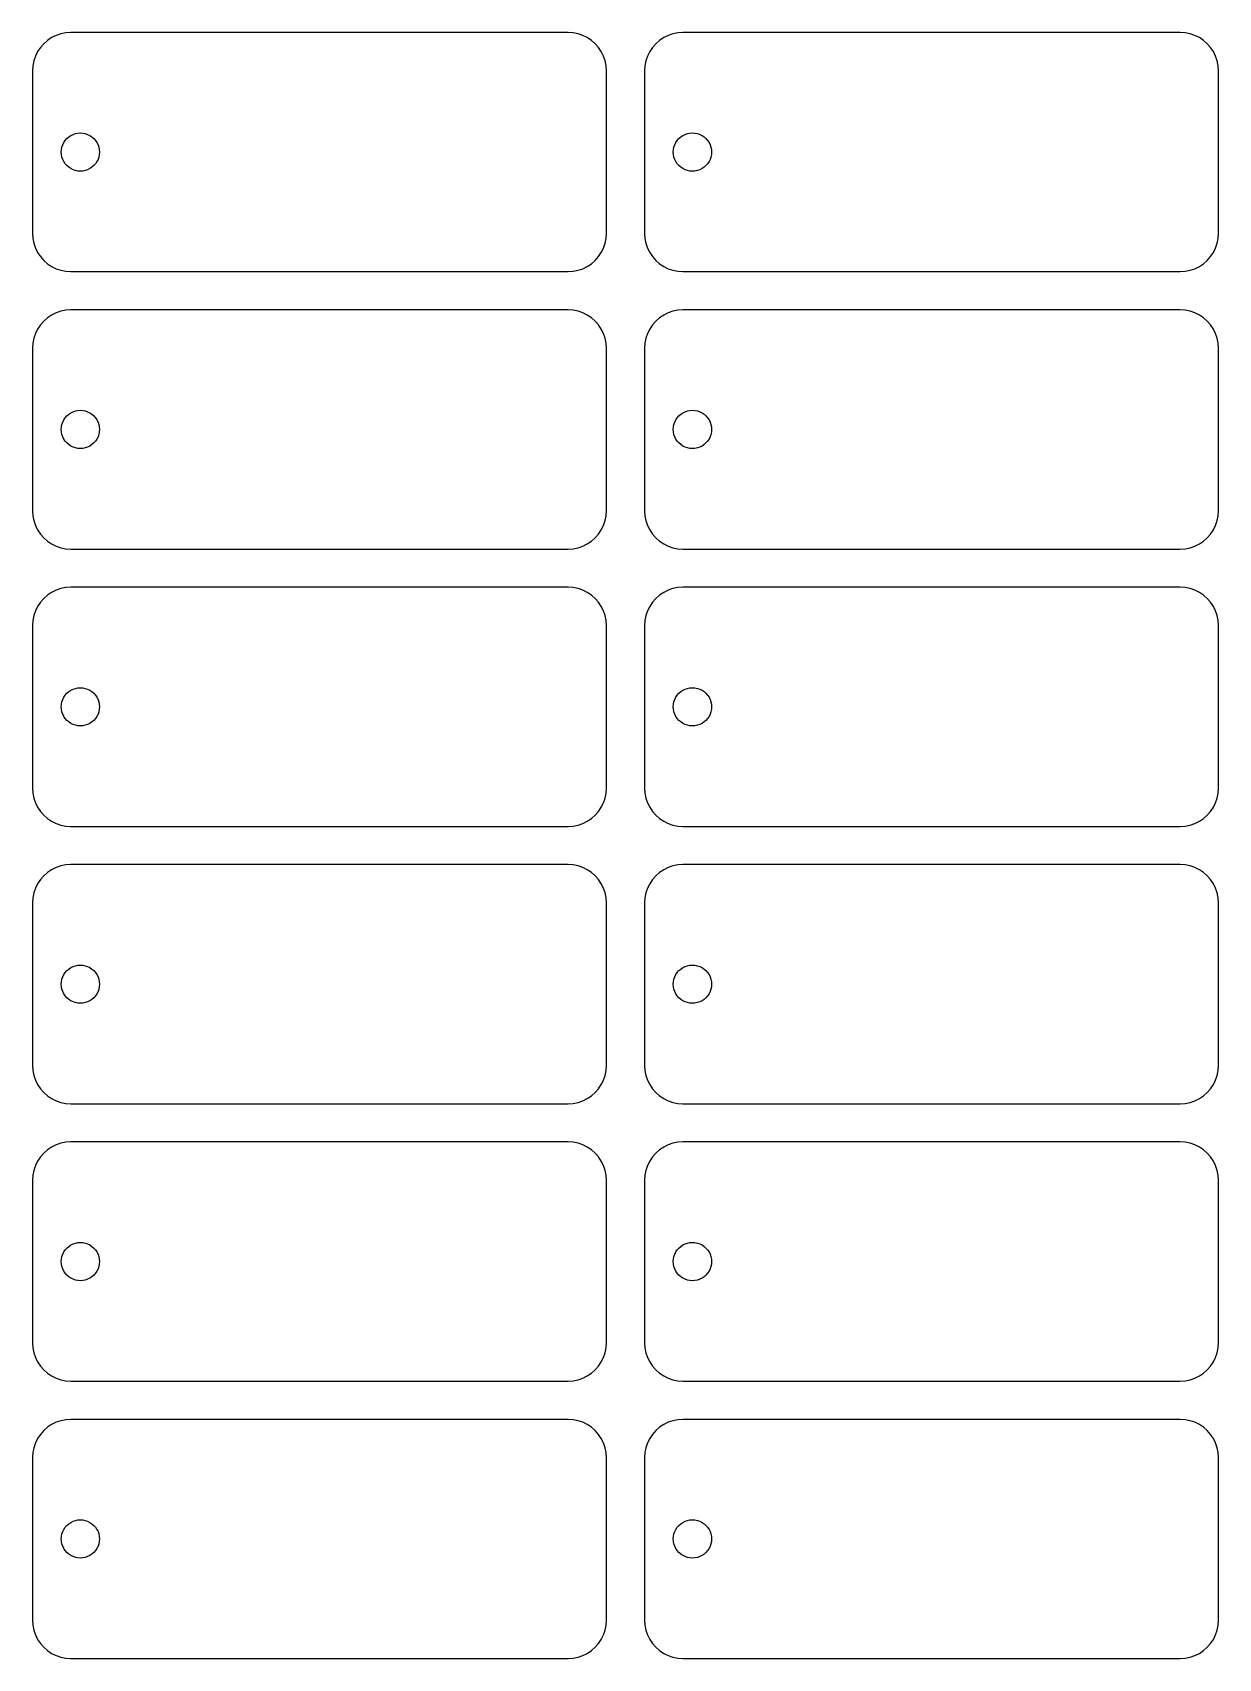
# Model space of a CAD drawing. Header units: metres. Extents: x 5 to 257, y 25 to 195.
# Drawn here: x 5 to 129, y 25 to 195 of the extents above; entities that cross this region are included whole.
import ezdxf

# ---------------------------------------------------------------- set-up
doc = ezdxf.new("R2010")
doc.units = ezdxf.units.M

msp = doc.modelspace()

# ---------------------------------------------------------------- linework, layer by layer
for p, q in [((6.17157, 193.828), (5.82658, 193.435)), ((6.56496, 194.173), (6.17157, 193.828)), ((7, 194.464), (6.56496, 194.173)), ((7.46927, 194.696), (7, 194.464)), ((7.96472, 194.864), (7.46927, 194.696)), ((8.47789, 194.966), (7.96472, 194.864)), ((9, 195), (8.47789, 194.966)), ((61, 195), (9, 195)), ((61.5221, 194.966), (61, 195)), ((62.0353, 194.864), (61.5221, 194.966)), ((62.5307, 194.696), (62.0353, 194.864)), ((63, 194.464), (62.5307, 194.696)), ((63.435, 194.173), (63, 194.464)), ((63.8284, 193.828), (63.435, 194.173)), ((64.1734, 193.435), (63.8284, 193.828)), ((70.1716, 193.828), (69.8266, 193.435)), ((70.565, 194.173), (70.1716, 193.828)), ((71, 194.464), (70.565, 194.173)), ((71.4693, 194.696), (71, 194.464)), ((71.9647, 194.864), (71.4693, 194.696)), ((72.4779, 194.966), (71.9647, 194.864)), ((73, 195), (72.4779, 194.966)), ((125, 195), (73, 195)), ((125.522, 194.966), (125, 195)), ((126.035, 194.864), (125.522, 194.966)), ((126.531, 194.696), (126.035, 194.864)), ((127, 194.464), (126.531, 194.696)), ((127.435, 194.173), (127, 194.464)), ((127.828, 193.828), (127.435, 194.173)), ((128.173, 193.435), (127.828, 193.828)), ((5.30449, 192.531), (5.13629, 192.035)), ((5.5359, 193), (5.30449, 192.531)), ((5.82658, 193.435), (5.5359, 193)), ((64.4641, 193), (64.1734, 193.435)), ((64.6955, 192.531), (64.4641, 193)), ((64.8637, 192.035), (64.6955, 192.531)), ((69.3045, 192.531), (69.1363, 192.035)), ((69.5359, 193), (69.3045, 192.531)), ((69.8266, 193.435), (69.5359, 193)), ((128.464, 193), (128.173, 193.435)), ((128.696, 192.531), (128.464, 193)), ((128.864, 192.035), (128.696, 192.531)), ((5.03423, 191.522), (5, 191)), ((5, 191), (5, 174)), ((5.13629, 192.035), (5.03423, 191.522)), ((64.9658, 191.522), (64.8637, 192.035)), ((65, 191), (64.9658, 191.522)), ((65, 174), (65, 191)), ((69.0342, 191.522), (69, 191)), ((69, 191), (69, 174)), ((69.1363, 192.035), (69.0342, 191.522)), ((128.966, 191.522), (128.864, 192.035)), ((129, 191), (128.966, 191.522)), ((129, 174), (129, 191)), ((8.26794, 183.5), (8.41328, 183.718)), ((8.41328, 183.718), (8.58578, 183.914)), ((8.58578, 183.914), (8.78247, 184.087)), ((8.78247, 184.087), (9, 184.232)), ((9, 184.232), (9.23462, 184.348)), ((9.23462, 184.348), (9.48236, 184.432)), ((9.48236, 184.432), (9.73894, 184.483)), ((9.73894, 184.483), (10, 184.5)), ((10, 184.5), (10.261, 184.483)), ((10.261, 184.483), (10.5176, 184.432)), ((10.5176, 184.432), (10.7654, 184.348)), ((10.7654, 184.348), (11, 184.232)), ((11, 184.232), (11.2175, 184.087)), ((11.2175, 184.087), (11.4142, 183.914)), ((11.4142, 183.914), (11.5867, 183.718)), ((11.5867, 183.718), (11.732, 183.5)), ((72.2679, 183.5), (72.4133, 183.718)), ((72.4133, 183.718), (72.5858, 183.914)), ((72.5858, 183.914), (72.7825, 184.087)), ((72.7825, 184.087), (73, 184.232)), ((73, 184.232), (73.2346, 184.348)), ((73.2346, 184.348), (73.4824, 184.432)), ((73.4824, 184.432), (73.7389, 184.483)), ((73.7389, 184.483), (74, 184.5)), ((74, 184.5), (74.261, 184.483)), ((74.261, 184.483), (74.5176, 184.432)), ((74.5176, 184.432), (74.7654, 184.348)), ((74.7654, 184.348), (75, 184.232)), ((75, 184.232), (75.2175, 184.087)), ((75.2175, 184.087), (75.4142, 183.914)), ((75.4142, 183.914), (75.5867, 183.718)), ((75.5867, 183.718), (75.732, 183.5)), ((8, 182.5), (8.01711, 182.761)), ((8.01711, 182.239), (8, 182.5)), ((8.01711, 182.761), (8.06815, 183.018)), ((8.06815, 181.982), (8.01711, 182.239)), ((8.06815, 183.018), (8.15224, 183.265)), ((8.15224, 181.735), (8.06815, 181.982)), ((8.15224, 183.265), (8.26794, 183.5)), ((11.732, 183.5), (11.8477, 183.265)), ((11.8477, 183.265), (11.9318, 183.018)), ((11.9318, 181.982), (11.8477, 181.735)), ((11.9318, 183.018), (11.9829, 182.761)), ((11.9829, 182.239), (11.9318, 181.982)), ((11.9829, 182.761), (12, 182.5)), ((12, 182.5), (11.9829, 182.239)), ((72, 182.5), (72.0171, 182.761)), ((72.0171, 182.239), (72, 182.5)), ((72.0171, 182.761), (72.0681, 183.018)), ((72.0681, 181.982), (72.0171, 182.239)), ((72.0681, 183.018), (72.1522, 183.265)), ((72.1522, 181.735), (72.0681, 181.982)), ((72.1522, 183.265), (72.2679, 183.5)), ((75.732, 183.5), (75.8477, 183.265)), ((75.8477, 183.265), (75.9318, 183.018)), ((75.9318, 181.982), (75.8477, 181.735)), ((75.9318, 183.018), (75.9829, 182.761)), ((75.9829, 182.239), (75.9318, 181.982)), ((75.9829, 182.761), (76, 182.5)), ((76, 182.5), (75.9829, 182.239)), ((8.26794, 181.5), (8.15224, 181.735)), ((8.41328, 181.282), (8.26794, 181.5)), ((8.58578, 181.086), (8.41328, 181.282)), ((8.78247, 180.913), (8.58578, 181.086)), ((9, 180.768), (8.78247, 180.913)), ((9.23462, 180.652), (9, 180.768)), ((9.48236, 180.568), (9.23462, 180.652)), ((9.73894, 180.517), (9.48236, 180.568)), ((10, 180.5), (9.73894, 180.517)), ((10.261, 180.517), (10, 180.5)), ((10.5176, 180.568), (10.261, 180.517)), ((10.7654, 180.652), (10.5176, 180.568)), ((11, 180.768), (10.7654, 180.652)), ((11.2175, 180.913), (11, 180.768)), ((11.4142, 181.086), (11.2175, 180.913)), ((11.5867, 181.282), (11.4142, 181.086)), ((11.732, 181.5), (11.5867, 181.282)), ((11.8477, 181.735), (11.732, 181.5)), ((72.2679, 181.5), (72.1522, 181.735)), ((72.4133, 181.282), (72.2679, 181.5)), ((72.5858, 181.086), (72.4133, 181.282)), ((72.7825, 180.913), (72.5858, 181.086)), ((73, 180.768), (72.7825, 180.913)), ((73.2346, 180.652), (73, 180.768)), ((73.4824, 180.568), (73.2346, 180.652)), ((73.7389, 180.517), (73.4824, 180.568)), ((74, 180.5), (73.7389, 180.517)), ((74.261, 180.517), (74, 180.5)), ((74.5176, 180.568), (74.261, 180.517)), ((74.7654, 180.652), (74.5176, 180.568)), ((75, 180.768), (74.7654, 180.652)), ((75.2175, 180.913), (75, 180.768)), ((75.4142, 181.086), (75.2175, 180.913)), ((75.5867, 181.282), (75.4142, 181.086)), ((75.732, 181.5), (75.5867, 181.282)), ((75.8477, 181.735), (75.732, 181.5)), ((5, 174), (5.03423, 173.478)), ((5.03423, 173.478), (5.13629, 172.965)), ((64.8637, 172.965), (64.9658, 173.478)), ((64.9658, 173.478), (65, 174)), ((69, 174), (69.0342, 173.478)), ((69.0342, 173.478), (69.1363, 172.965)), ((128.864, 172.965), (128.966, 173.478)), ((128.966, 173.478), (129, 174)), ((5.13629, 172.965), (5.30449, 172.469)), ((5.30449, 172.469), (5.5359, 172)), ((5.5359, 172), (5.82658, 171.565)), ((64.1734, 171.565), (64.4641, 172)), ((64.4641, 172), (64.6955, 172.469)), ((64.6955, 172.469), (64.8637, 172.965)), ((69.1363, 172.965), (69.3045, 172.469)), ((69.3045, 172.469), (69.5359, 172)), ((69.5359, 172), (69.8266, 171.565)), ((128.173, 171.565), (128.464, 172)), ((128.464, 172), (128.696, 172.469)), ((128.696, 172.469), (128.864, 172.965)), ((5.82658, 171.565), (6.17157, 171.172)), ((6.17157, 171.172), (6.56496, 170.827)), ((6.56496, 170.827), (7, 170.536)), ((7, 170.536), (7.46927, 170.304)), ((7.46927, 170.304), (7.96472, 170.136)), ((7.96472, 170.136), (8.47789, 170.034)), ((8.47789, 170.034), (9, 170)), ((9, 170), (61, 170)), ((61, 170), (61.5221, 170.034)), ((61.5221, 170.034), (62.0353, 170.136)), ((62.0353, 170.136), (62.5307, 170.304)), ((62.5307, 170.304), (63, 170.536)), ((63, 170.536), (63.435, 170.827)), ((63.435, 170.827), (63.8284, 171.172)), ((63.8284, 171.172), (64.1734, 171.565)), ((69.8266, 171.565), (70.1716, 171.172)), ((70.1716, 171.172), (70.565, 170.827)), ((70.565, 170.827), (71, 170.536)), ((71, 170.536), (71.4693, 170.304)), ((71.4693, 170.304), (71.9647, 170.136)), ((71.9647, 170.136), (72.4779, 170.034)), ((72.4779, 170.034), (73, 170)), ((73, 170), (125, 170)), ((125, 170), (125.522, 170.034)), ((125.522, 170.034), (126.035, 170.136)), ((126.035, 170.136), (126.531, 170.304)), ((126.531, 170.304), (127, 170.536)), ((127, 170.536), (127.435, 170.827)), ((127.435, 170.827), (127.828, 171.172)), ((127.828, 171.172), (128.173, 171.565)), ((6.56496, 165.173), (6.17157, 164.828)), ((7, 165.464), (6.56496, 165.173)), ((7.46927, 165.696), (7, 165.464)), ((7.96472, 165.864), (7.46927, 165.696)), ((8.47789, 165.966), (7.96472, 165.864)), ((9, 166), (8.47789, 165.966)), ((61, 166), (9, 166)), ((61.5221, 165.966), (61, 166)), ((62.0353, 165.864), (61.5221, 165.966)), ((62.5307, 165.696), (62.0353, 165.864)), ((63, 165.464), (62.5307, 165.696)), ((63.435, 165.173), (63, 165.464)), ((63.8284, 164.828), (63.435, 165.173)), ((70.565, 165.173), (70.1716, 164.828)), ((71, 165.464), (70.565, 165.173)), ((71.4693, 165.696), (71, 165.464)), ((71.9647, 165.864), (71.4693, 165.696)), ((72.4779, 165.966), (71.9647, 165.864)), ((73, 166), (72.4779, 165.966)), ((125, 166), (73, 166)), ((125.522, 165.966), (125, 166)), ((126.035, 165.864), (125.522, 165.966)), ((126.531, 165.696), (126.035, 165.864)), ((127, 165.464), (126.531, 165.696)), ((127.435, 165.173), (127, 165.464)), ((127.828, 164.828), (127.435, 165.173)), ((5.30449, 163.531), (5.13629, 163.035)), ((5.5359, 164), (5.30449, 163.531)), ((5.82658, 164.435), (5.5359, 164)), ((6.17157, 164.828), (5.82658, 164.435)), ((64.1734, 164.435), (63.8284, 164.828)), ((64.4641, 164), (64.1734, 164.435)), ((64.6955, 163.531), (64.4641, 164)), ((64.8637, 163.035), (64.6955, 163.531)), ((69.3045, 163.531), (69.1363, 163.035)), ((69.5359, 164), (69.3045, 163.531)), ((69.8266, 164.435), (69.5359, 164)), ((70.1716, 164.828), (69.8266, 164.435)), ((128.173, 164.435), (127.828, 164.828)), ((128.464, 164), (128.173, 164.435)), ((128.696, 163.531), (128.464, 164)), ((128.864, 163.035), (128.696, 163.531)), ((5.03423, 162.522), (5, 162)), ((5, 162), (5, 145)), ((5.13629, 163.035), (5.03423, 162.522)), ((64.9658, 162.522), (64.8637, 163.035)), ((65, 162), (64.9658, 162.522)), ((65, 145), (65, 162)), ((69.0342, 162.522), (69, 162)), ((69, 162), (69, 145)), ((69.1363, 163.035), (69.0342, 162.522)), ((128.966, 162.522), (128.864, 163.035)), ((129, 162), (128.966, 162.522)), ((129, 145), (129, 162)), ((8.26794, 154.5), (8.41328, 154.718)), ((8.41328, 154.718), (8.58578, 154.914)), ((8.58578, 154.914), (8.78247, 155.087)), ((8.78247, 155.087), (9, 155.232)), ((9, 155.232), (9.23462, 155.348)), ((9.23462, 155.348), (9.48236, 155.432)), ((9.48236, 155.432), (9.73894, 155.483)), ((9.73894, 155.483), (10, 155.5)), ((10, 155.5), (10.261, 155.483)), ((10.261, 155.483), (10.5176, 155.432)), ((10.5176, 155.432), (10.7654, 155.348)), ((10.7654, 155.348), (11, 155.232)), ((11, 155.232), (11.2175, 155.087)), ((11.2175, 155.087), (11.4142, 154.914)), ((11.4142, 154.914), (11.5867, 154.718)), ((11.5867, 154.718), (11.732, 154.5)), ((72.2679, 154.5), (72.4133, 154.718)), ((72.4133, 154.718), (72.5858, 154.914)), ((72.5858, 154.914), (72.7825, 155.087)), ((72.7825, 155.087), (73, 155.232)), ((73, 155.232), (73.2346, 155.348)), ((73.2346, 155.348), (73.4824, 155.432)), ((73.4824, 155.432), (73.7389, 155.483)), ((73.7389, 155.483), (74, 155.5)), ((74, 155.5), (74.261, 155.483)), ((74.261, 155.483), (74.5176, 155.432)), ((74.5176, 155.432), (74.7654, 155.348)), ((74.7654, 155.348), (75, 155.232)), ((75, 155.232), (75.2175, 155.087)), ((75.2175, 155.087), (75.4142, 154.914)), ((75.4142, 154.914), (75.5867, 154.718)), ((75.5867, 154.718), (75.732, 154.5)), ((8, 153.5), (8.01711, 153.761)), ((8.01711, 153.239), (8, 153.5)), ((8.01711, 153.761), (8.06815, 154.018)), ((8.06815, 152.982), (8.01711, 153.239)), ((8.06815, 154.018), (8.15224, 154.265)), ((8.15224, 154.265), (8.26794, 154.5)), ((11.732, 154.5), (11.8477, 154.265)), ((11.8477, 154.265), (11.9318, 154.018)), ((11.9318, 154.018), (11.9829, 153.761)), ((11.9829, 153.239), (11.9318, 152.982)), ((11.9829, 153.761), (12, 153.5)), ((12, 153.5), (11.9829, 153.239)), ((72, 153.5), (72.0171, 153.761)), ((72.0171, 153.239), (72, 153.5)), ((72.0171, 153.761), (72.0681, 154.018)), ((72.0681, 152.982), (72.0171, 153.239)), ((72.0681, 154.018), (72.1522, 154.265)), ((72.1522, 154.265), (72.2679, 154.5)), ((75.732, 154.5), (75.8477, 154.265)), ((75.8477, 154.265), (75.9318, 154.018)), ((75.9318, 154.018), (75.9829, 153.761)), ((75.9829, 153.239), (75.9318, 152.982)), ((75.9829, 153.761), (76, 153.5)), ((76, 153.5), (75.9829, 153.239)), ((8.15224, 152.735), (8.06815, 152.982)), ((8.26794, 152.5), (8.15224, 152.735)), ((8.41328, 152.282), (8.26794, 152.5)), ((8.58578, 152.086), (8.41328, 152.282)), ((8.78247, 151.913), (8.58578, 152.086)), ((9, 151.768), (8.78247, 151.913)), ((9.23462, 151.652), (9, 151.768)), ((9.48236, 151.568), (9.23462, 151.652)), ((9.73894, 151.517), (9.48236, 151.568)), ((10, 151.5), (9.73894, 151.517)), ((10.261, 151.517), (10, 151.5)), ((10.5176, 151.568), (10.261, 151.517)), ((10.7654, 151.652), (10.5176, 151.568)), ((11, 151.768), (10.7654, 151.652)), ((11.2175, 151.913), (11, 151.768)), ((11.4142, 152.086), (11.2175, 151.913)), ((11.5867, 152.282), (11.4142, 152.086)), ((11.732, 152.5), (11.5867, 152.282)), ((11.8477, 152.735), (11.732, 152.5)), ((11.9318, 152.982), (11.8477, 152.735)), ((72.1522, 152.735), (72.0681, 152.982)), ((72.2679, 152.5), (72.1522, 152.735)), ((72.4133, 152.282), (72.2679, 152.5)), ((72.5858, 152.086), (72.4133, 152.282)), ((72.7825, 151.913), (72.5858, 152.086)), ((73, 151.768), (72.7825, 151.913)), ((73.2346, 151.652), (73, 151.768)), ((73.4824, 151.568), (73.2346, 151.652)), ((73.7389, 151.517), (73.4824, 151.568)), ((74, 151.5), (73.7389, 151.517)), ((74.261, 151.517), (74, 151.5)), ((74.5176, 151.568), (74.261, 151.517)), ((74.7654, 151.652), (74.5176, 151.568)), ((75, 151.768), (74.7654, 151.652)), ((75.2175, 151.913), (75, 151.768)), ((75.4142, 152.086), (75.2175, 151.913)), ((75.5867, 152.282), (75.4142, 152.086)), ((75.732, 152.5), (75.5867, 152.282)), ((75.8477, 152.735), (75.732, 152.5)), ((75.9318, 152.982), (75.8477, 152.735)), ((5, 145), (5.03423, 144.478)), ((64.9658, 144.478), (65, 145)), ((69, 145), (69.0342, 144.478)), ((128.966, 144.478), (129, 145)), ((5.03423, 144.478), (5.13629, 143.965)), ((5.13629, 143.965), (5.30449, 143.469)), ((5.30449, 143.469), (5.5359, 143)), ((5.5359, 143), (5.82658, 142.565)), ((64.1734, 142.565), (64.4641, 143)), ((64.4641, 143), (64.6955, 143.469)), ((64.6955, 143.469), (64.8637, 143.965)), ((64.8637, 143.965), (64.9658, 144.478)), ((69.0342, 144.478), (69.1363, 143.965)), ((69.1363, 143.965), (69.3045, 143.469)), ((69.3045, 143.469), (69.5359, 143)), ((69.5359, 143), (69.8266, 142.565)), ((128.173, 142.565), (128.464, 143)), ((128.464, 143), (128.696, 143.469)), ((128.696, 143.469), (128.864, 143.965)), ((128.864, 143.965), (128.966, 144.478)), ((5.82658, 142.565), (6.17157, 142.172)), ((6.17157, 142.172), (6.56496, 141.827)), ((6.56496, 141.827), (7, 141.536)), ((7, 141.536), (7.46927, 141.304)), ((7.46927, 141.304), (7.96472, 141.136)), ((7.96472, 141.136), (8.47789, 141.034)), ((61.5221, 141.034), (62.0353, 141.136)), ((62.0353, 141.136), (62.5307, 141.304)), ((62.5307, 141.304), (63, 141.536)), ((63, 141.536), (63.435, 141.827)), ((63.435, 141.827), (63.8284, 142.172)), ((63.8284, 142.172), (64.1734, 142.565)), ((69.8266, 142.565), (70.1716, 142.172)), ((70.1716, 142.172), (70.565, 141.827)), ((70.565, 141.827), (71, 141.536)), ((71, 141.536), (71.4693, 141.304)), ((71.4693, 141.304), (71.9647, 141.136)), ((71.9647, 141.136), (72.4779, 141.034)), ((125.522, 141.034), (126.035, 141.136)), ((126.035, 141.136), (126.531, 141.304)), ((126.531, 141.304), (127, 141.536)), ((127, 141.536), (127.435, 141.827)), ((127.435, 141.827), (127.828, 142.172)), ((127.828, 142.172), (128.173, 142.565)), ((8.47789, 141.034), (9, 141)), ((9, 141), (61, 141)), ((61, 141), (61.5221, 141.034)), ((72.4779, 141.034), (73, 141)), ((73, 141), (125, 141)), ((125, 141), (125.522, 141.034)), ((6.56496, 136.173), (6.17157, 135.828)), ((7, 136.464), (6.56496, 136.173)), ((7.46927, 136.696), (7, 136.464)), ((7.96472, 136.864), (7.46927, 136.696)), ((8.47789, 136.966), (7.96472, 136.864)), ((9, 137), (8.47789, 136.966)), ((61, 137), (9, 137)), ((61.5221, 136.966), (61, 137)), ((62.0353, 136.864), (61.5221, 136.966)), ((62.5307, 136.696), (62.0353, 136.864)), ((63, 136.464), (62.5307, 136.696)), ((63.435, 136.173), (63, 136.464)), ((63.8284, 135.828), (63.435, 136.173)), ((70.565, 136.173), (70.1716, 135.828)), ((71, 136.464), (70.565, 136.173)), ((71.4693, 136.696), (71, 136.464)), ((71.9647, 136.864), (71.4693, 136.696)), ((72.4779, 136.966), (71.9647, 136.864)), ((73, 137), (72.4779, 136.966)), ((125, 137), (73, 137)), ((125.522, 136.966), (125, 137)), ((126.035, 136.864), (125.522, 136.966)), ((126.531, 136.696), (126.035, 136.864)), ((127, 136.464), (126.531, 136.696)), ((127.435, 136.173), (127, 136.464)), ((127.828, 135.828), (127.435, 136.173)), ((5.30449, 134.531), (5.13629, 134.035)), ((5.5359, 135), (5.30449, 134.531)), ((5.82658, 135.435), (5.5359, 135)), ((6.17157, 135.828), (5.82658, 135.435)), ((64.1734, 135.435), (63.8284, 135.828)), ((64.4641, 135), (64.1734, 135.435)), ((64.6955, 134.531), (64.4641, 135)), ((64.8637, 134.035), (64.6955, 134.531)), ((69.3045, 134.531), (69.1363, 134.035)), ((69.5359, 135), (69.3045, 134.531)), ((69.8266, 135.435), (69.5359, 135)), ((70.1716, 135.828), (69.8266, 135.435)), ((128.173, 135.435), (127.828, 135.828)), ((128.464, 135), (128.173, 135.435)), ((128.696, 134.531), (128.464, 135)), ((128.864, 134.035), (128.696, 134.531)), ((5.03423, 133.522), (5, 133)), ((5, 133), (5, 116)), ((5.13629, 134.035), (5.03423, 133.522)), ((64.9658, 133.522), (64.8637, 134.035)), ((65, 133), (64.9658, 133.522)), ((65, 116), (65, 133)), ((69.0342, 133.522), (69, 133)), ((69, 133), (69, 116)), ((69.1363, 134.035), (69.0342, 133.522)), ((128.966, 133.522), (128.864, 134.035)), ((129, 133), (128.966, 133.522)), ((129, 116), (129, 133)), ((8.41328, 125.718), (8.58578, 125.914)), ((8.58578, 125.914), (8.78247, 126.087)), ((8.78247, 126.087), (9, 126.232)), ((9, 126.232), (9.23462, 126.348)), ((9.23462, 126.348), (9.48236, 126.432)), ((9.48236, 126.432), (9.73894, 126.483)), ((9.73894, 126.483), (10, 126.5)), ((10, 126.5), (10.261, 126.483)), ((10.261, 126.483), (10.5176, 126.432)), ((10.5176, 126.432), (10.7654, 126.348)), ((10.7654, 126.348), (11, 126.232)), ((11, 126.232), (11.2175, 126.087)), ((11.2175, 126.087), (11.4142, 125.914)), ((11.4142, 125.914), (11.5867, 125.718)), ((72.4133, 125.718), (72.5858, 125.914)), ((72.5858, 125.914), (72.7825, 126.087)), ((72.7825, 126.087), (73, 126.232)), ((73, 126.232), (73.2346, 126.348)), ((73.2346, 126.348), (73.4824, 126.432)), ((73.4824, 126.432), (73.7389, 126.483)), ((73.7389, 126.483), (74, 126.5)), ((74, 126.5), (74.261, 126.483)), ((74.261, 126.483), (74.5176, 126.432)), ((74.5176, 126.432), (74.7654, 126.348)), ((74.7654, 126.348), (75, 126.232)), ((75, 126.232), (75.2175, 126.087)), ((75.2175, 126.087), (75.4142, 125.914)), ((75.4142, 125.914), (75.5867, 125.718)), ((8, 124.5), (8.01711, 124.761)), ((8.01711, 124.239), (8, 124.5)), ((8.01711, 124.761), (8.06815, 125.018)), ((8.06815, 123.982), (8.01711, 124.239)), ((8.06815, 125.018), (8.15224, 125.265)), ((8.15224, 125.265), (8.26794, 125.5)), ((8.26794, 125.5), (8.41328, 125.718)), ((11.5867, 125.718), (11.732, 125.5)), ((11.732, 125.5), (11.8477, 125.265)), ((11.8477, 125.265), (11.9318, 125.018)), ((11.9318, 125.018), (11.9829, 124.761)), ((11.9829, 124.239), (11.9318, 123.982)), ((11.9829, 124.761), (12, 124.5)), ((12, 124.5), (11.9829, 124.239)), ((72, 124.5), (72.0171, 124.761)), ((72.0171, 124.239), (72, 124.5)), ((72.0171, 124.761), (72.0681, 125.018)), ((72.0681, 123.982), (72.0171, 124.239)), ((72.0681, 125.018), (72.1522, 125.265)), ((72.1522, 125.265), (72.2679, 125.5)), ((72.2679, 125.5), (72.4133, 125.718)), ((75.5867, 125.718), (75.732, 125.5)), ((75.732, 125.5), (75.8477, 125.265)), ((75.8477, 125.265), (75.9318, 125.018)), ((75.9318, 125.018), (75.9829, 124.761)), ((75.9829, 124.239), (75.9318, 123.982)), ((75.9829, 124.761), (76, 124.5)), ((76, 124.5), (75.9829, 124.239)), ((8.15224, 123.735), (8.06815, 123.982)), ((8.26794, 123.5), (8.15224, 123.735)), ((8.41328, 123.282), (8.26794, 123.5)), ((8.58578, 123.086), (8.41328, 123.282)), ((8.78247, 122.913), (8.58578, 123.086)), ((9, 122.768), (8.78247, 122.913)), ((9.23462, 122.652), (9, 122.768)), ((9.48236, 122.568), (9.23462, 122.652)), ((9.73894, 122.517), (9.48236, 122.568)), ((10, 122.5), (9.73894, 122.517)), ((10.261, 122.517), (10, 122.5)), ((10.5176, 122.568), (10.261, 122.517)), ((10.7654, 122.652), (10.5176, 122.568)), ((11, 122.768), (10.7654, 122.652)), ((11.2175, 122.913), (11, 122.768)), ((11.4142, 123.086), (11.2175, 122.913)), ((11.5867, 123.282), (11.4142, 123.086)), ((11.732, 123.5), (11.5867, 123.282)), ((11.8477, 123.735), (11.732, 123.5)), ((11.9318, 123.982), (11.8477, 123.735)), ((72.1522, 123.735), (72.0681, 123.982)), ((72.2679, 123.5), (72.1522, 123.735)), ((72.4133, 123.282), (72.2679, 123.5)), ((72.5858, 123.086), (72.4133, 123.282)), ((72.7825, 122.913), (72.5858, 123.086)), ((73, 122.768), (72.7825, 122.913)), ((73.2346, 122.652), (73, 122.768)), ((73.4824, 122.568), (73.2346, 122.652)), ((73.7389, 122.517), (73.4824, 122.568)), ((74, 122.5), (73.7389, 122.517)), ((74.261, 122.517), (74, 122.5)), ((74.5176, 122.568), (74.261, 122.517)), ((74.7654, 122.652), (74.5176, 122.568)), ((75, 122.768), (74.7654, 122.652)), ((75.2175, 122.913), (75, 122.768)), ((75.4142, 123.086), (75.2175, 122.913)), ((75.5867, 123.282), (75.4142, 123.086)), ((75.732, 123.5), (75.5867, 123.282)), ((75.8477, 123.735), (75.732, 123.5)), ((75.9318, 123.982), (75.8477, 123.735)), ((5, 116), (5.03423, 115.478)), ((64.9658, 115.478), (65, 116)), ((69, 116), (69.0342, 115.478)), ((128.966, 115.478), (129, 116)), ((5.03423, 115.478), (5.13629, 114.965)), ((5.13629, 114.965), (5.30449, 114.469)), ((5.30449, 114.469), (5.5359, 114)), ((5.5359, 114), (5.82658, 113.565)), ((64.1734, 113.565), (64.4641, 114)), ((64.4641, 114), (64.6955, 114.469)), ((64.6955, 114.469), (64.8637, 114.965)), ((64.8637, 114.965), (64.9658, 115.478)), ((69.0342, 115.478), (69.1363, 114.965)), ((69.1363, 114.965), (69.3045, 114.469)), ((69.3045, 114.469), (69.5359, 114)), ((69.5359, 114), (69.8266, 113.565)), ((128.173, 113.565), (128.464, 114)), ((128.464, 114), (128.696, 114.469)), ((128.696, 114.469), (128.864, 114.965)), ((128.864, 114.965), (128.966, 115.478)), ((5.82658, 113.565), (6.17157, 113.172)), ((6.17157, 113.172), (6.56496, 112.827)), ((6.56496, 112.827), (7, 112.536)), ((7, 112.536), (7.46927, 112.304)), ((7.46927, 112.304), (7.96472, 112.136)), ((62.0353, 112.136), (62.5307, 112.304)), ((62.5307, 112.304), (63, 112.536)), ((63, 112.536), (63.435, 112.827)), ((63.435, 112.827), (63.8284, 113.172)), ((63.8284, 113.172), (64.1734, 113.565)), ((69.8266, 113.565), (70.1716, 113.172)), ((70.1716, 113.172), (70.565, 112.827)), ((70.565, 112.827), (71, 112.536)), ((71, 112.536), (71.4693, 112.304)), ((71.4693, 112.304), (71.9647, 112.136)), ((126.035, 112.136), (126.531, 112.304)), ((126.531, 112.304), (127, 112.536)), ((127, 112.536), (127.435, 112.827)), ((127.435, 112.827), (127.828, 113.172)), ((127.828, 113.172), (128.173, 113.565)), ((7.96472, 112.136), (8.47789, 112.034)), ((8.47789, 112.034), (9, 112)), ((9, 112), (61, 112)), ((61, 112), (61.5221, 112.034)), ((61.5221, 112.034), (62.0353, 112.136)), ((71.9647, 112.136), (72.4779, 112.034)), ((72.4779, 112.034), (73, 112)), ((73, 112), (125, 112)), ((125, 112), (125.522, 112.034)), ((125.522, 112.034), (126.035, 112.136)), ((6.56496, 107.173), (6.17157, 106.828)), ((7, 107.464), (6.56496, 107.173)), ((7.46927, 107.696), (7, 107.464)), ((7.96472, 107.864), (7.46927, 107.696)), ((8.47789, 107.966), (7.96472, 107.864)), ((9, 108), (8.47789, 107.966)), ((61, 108), (9, 108)), ((61.5221, 107.966), (61, 108)), ((62.0353, 107.864), (61.5221, 107.966)), ((62.5307, 107.696), (62.0353, 107.864)), ((63, 107.464), (62.5307, 107.696)), ((63.435, 107.173), (63, 107.464)), ((63.8284, 106.828), (63.435, 107.173)), ((70.565, 107.173), (70.1716, 106.828)), ((71, 107.464), (70.565, 107.173)), ((71.4693, 107.696), (71, 107.464)), ((71.9647, 107.864), (71.4693, 107.696)), ((72.4779, 107.966), (71.9647, 107.864)), ((73, 108), (72.4779, 107.966)), ((125, 108), (73, 108)), ((125.522, 107.966), (125, 108)), ((126.035, 107.864), (125.522, 107.966)), ((126.531, 107.696), (126.035, 107.864)), ((127, 107.464), (126.531, 107.696)), ((127.435, 107.173), (127, 107.464)), ((127.828, 106.828), (127.435, 107.173)), ((5.30449, 105.531), (5.13629, 105.035)), ((5.5359, 106), (5.30449, 105.531)), ((5.82658, 106.435), (5.5359, 106)), ((6.17157, 106.828), (5.82658, 106.435)), ((64.1734, 106.435), (63.8284, 106.828)), ((64.4641, 106), (64.1734, 106.435)), ((64.6955, 105.531), (64.4641, 106)), ((64.8637, 105.035), (64.6955, 105.531)), ((69.3045, 105.531), (69.1363, 105.035)), ((69.5359, 106), (69.3045, 105.531)), ((69.8266, 106.435), (69.5359, 106)), ((70.1716, 106.828), (69.8266, 106.435)), ((128.173, 106.435), (127.828, 106.828)), ((128.464, 106), (128.173, 106.435)), ((128.696, 105.531), (128.464, 106)), ((128.864, 105.035), (128.696, 105.531)), ((5.03423, 104.522), (5, 104)), ((5, 104), (5, 87)), ((5.13629, 105.035), (5.03423, 104.522)), ((64.9658, 104.522), (64.8637, 105.035)), ((65, 104), (64.9658, 104.522)), ((65, 87), (65, 104)), ((69.0342, 104.522), (69, 104)), ((69, 104), (69, 87)), ((69.1363, 105.035), (69.0342, 104.522)), ((128.966, 104.522), (128.864, 105.035)), ((129, 104), (128.966, 104.522)), ((129, 87), (129, 104)), ((8.41328, 96.7175), (8.58578, 96.9142)), ((8.58578, 96.9142), (8.78247, 97.0867)), ((8.78247, 97.0867), (9, 97.232)), ((9, 97.232), (9.23462, 97.3477)), ((9.23462, 97.3477), (9.48236, 97.4318)), ((9.48236, 97.4318), (9.73894, 97.4829)), ((9.73894, 97.4829), (10, 97.5)), ((10, 97.5), (10.261, 97.4829)), ((10.261, 97.4829), (10.5176, 97.4318)), ((10.5176, 97.4318), (10.7654, 97.3477)), ((10.7654, 97.3477), (11, 97.232)), ((11, 97.232), (11.2175, 97.0867)), ((11.2175, 97.0867), (11.4142, 96.9142)), ((11.4142, 96.9142), (11.5867, 96.7175)), ((72.4133, 96.7175), (72.5858, 96.9142)), ((72.5858, 96.9142), (72.7825, 97.0867)), ((72.7825, 97.0867), (73, 97.232)), ((73, 97.232), (73.2346, 97.3477)), ((73.2346, 97.3477), (73.4824, 97.4318)), ((73.4824, 97.4318), (73.7389, 97.4829)), ((73.7389, 97.4829), (74, 97.5)), ((74, 97.5), (74.261, 97.4829)), ((74.261, 97.4829), (74.5176, 97.4318)), ((74.5176, 97.4318), (74.7654, 97.3477)), ((74.7654, 97.3477), (75, 97.232)), ((75, 97.232), (75.2175, 97.0867)), ((75.2175, 97.0867), (75.4142, 96.9142)), ((75.4142, 96.9142), (75.5867, 96.7175)), ((8, 95.5), (8.01711, 95.761)), ((8.01711, 95.2389), (8, 95.5)), ((8.01711, 95.761), (8.06815, 96.0176)), ((8.06815, 94.9824), (8.01711, 95.2389)), ((8.06815, 96.0176), (8.15224, 96.2654)), ((8.15224, 96.2654), (8.26794, 96.5)), ((8.26794, 96.5), (8.41328, 96.7175)), ((11.5867, 96.7175), (11.732, 96.5)), ((11.732, 96.5), (11.8477, 96.2654)), ((11.8477, 96.2654), (11.9318, 96.0176)), ((11.9318, 96.0176), (11.9829, 95.761)), ((11.9829, 95.2389), (11.9318, 94.9824)), ((11.9829, 95.761), (12, 95.5)), ((12, 95.5), (11.9829, 95.2389)), ((72, 95.5), (72.0171, 95.761)), ((72.0171, 95.2389), (72, 95.5)), ((72.0171, 95.761), (72.0681, 96.0176)), ((72.0681, 94.9824), (72.0171, 95.2389)), ((72.0681, 96.0176), (72.1522, 96.2654)), ((72.1522, 96.2654), (72.2679, 96.5)), ((72.2679, 96.5), (72.4133, 96.7175)), ((75.5867, 96.7175), (75.732, 96.5)), ((75.732, 96.5), (75.8477, 96.2654)), ((75.8477, 96.2654), (75.9318, 96.0176)), ((75.9318, 96.0176), (75.9829, 95.761)), ((75.9829, 95.2389), (75.9318, 94.9824)), ((75.9829, 95.761), (76, 95.5)), ((76, 95.5), (75.9829, 95.2389)), ((8.15224, 94.7346), (8.06815, 94.9824)), ((8.26794, 94.5), (8.15224, 94.7346)), ((8.41328, 94.2825), (8.26794, 94.5)), ((8.58578, 94.0858), (8.41328, 94.2825)), ((8.78247, 93.9133), (8.58578, 94.0858)), ((9, 93.7679), (8.78247, 93.9133)), ((9.23462, 93.6522), (9, 93.7679)), ((9.48236, 93.5681), (9.23462, 93.6522)), ((9.73894, 93.5171), (9.48236, 93.5681)), ((10, 93.5), (9.73894, 93.5171)), ((10.261, 93.5171), (10, 93.5)), ((10.5176, 93.5681), (10.261, 93.5171)), ((10.7654, 93.6522), (10.5176, 93.5681)), ((11, 93.7679), (10.7654, 93.6522)), ((11.2175, 93.9133), (11, 93.7679)), ((11.4142, 94.0858), (11.2175, 93.9133)), ((11.5867, 94.2825), (11.4142, 94.0858)), ((11.732, 94.5), (11.5867, 94.2825)), ((11.8477, 94.7346), (11.732, 94.5)), ((11.9318, 94.9824), (11.8477, 94.7346)), ((72.1522, 94.7346), (72.0681, 94.9824)), ((72.2679, 94.5), (72.1522, 94.7346)), ((72.4133, 94.2825), (72.2679, 94.5)), ((72.5858, 94.0858), (72.4133, 94.2825)), ((72.7825, 93.9133), (72.5858, 94.0858)), ((73, 93.7679), (72.7825, 93.9133)), ((73.2346, 93.6522), (73, 93.7679)), ((73.4824, 93.5681), (73.2346, 93.6522)), ((73.7389, 93.5171), (73.4824, 93.5681)), ((74, 93.5), (73.7389, 93.5171)), ((74.261, 93.5171), (74, 93.5)), ((74.5176, 93.5681), (74.261, 93.5171)), ((74.7654, 93.6522), (74.5176, 93.5681)), ((75, 93.7679), (74.7654, 93.6522)), ((75.2175, 93.9133), (75, 93.7679)), ((75.4142, 94.0858), (75.2175, 93.9133)), ((75.5867, 94.2825), (75.4142, 94.0858)), ((75.732, 94.5), (75.5867, 94.2825)), ((75.8477, 94.7346), (75.732, 94.5)), ((75.9318, 94.9824), (75.8477, 94.7346)), ((5, 87), (5.03423, 86.4779)), ((64.9658, 86.4779), (65, 87)), ((69, 87), (69.0342, 86.4779)), ((128.966, 86.4779), (129, 87)), ((5.03423, 86.4779), (5.13629, 85.9647)), ((5.13629, 85.9647), (5.30449, 85.4693)), ((5.30449, 85.4693), (5.5359, 85)), ((5.5359, 85), (5.82658, 84.565)), ((64.1734, 84.565), (64.4641, 85)), ((64.4641, 85), (64.6955, 85.4693)), ((64.6955, 85.4693), (64.8637, 85.9647)), ((64.8637, 85.9647), (64.9658, 86.4779)), ((69.0342, 86.4779), (69.1363, 85.9647)), ((69.1363, 85.9647), (69.3045, 85.4693)), ((69.3045, 85.4693), (69.5359, 85)), ((69.5359, 85), (69.8266, 84.565)), ((128.173, 84.565), (128.464, 85)), ((128.464, 85), (128.696, 85.4693)), ((128.696, 85.4693), (128.864, 85.9647)), ((128.864, 85.9647), (128.966, 86.4779)), ((5.82658, 84.565), (6.17157, 84.1716)), ((6.17157, 84.1716), (6.56496, 83.8266)), ((6.56496, 83.8266), (7, 83.5359)), ((7, 83.5359), (7.46927, 83.3045)), ((7.46927, 83.3045), (7.96472, 83.1363)), ((62.0353, 83.1363), (62.5307, 83.3045)), ((62.5307, 83.3045), (63, 83.5359)), ((63, 83.5359), (63.435, 83.8266)), ((63.435, 83.8266), (63.8284, 84.1716)), ((63.8284, 84.1716), (64.1734, 84.565)), ((69.8266, 84.565), (70.1716, 84.1716)), ((70.1716, 84.1716), (70.565, 83.8266)), ((70.565, 83.8266), (71, 83.5359)), ((71, 83.5359), (71.4693, 83.3045)), ((71.4693, 83.3045), (71.9647, 83.1363)), ((126.035, 83.1363), (126.531, 83.3045)), ((126.531, 83.3045), (127, 83.5359)), ((127, 83.5359), (127.435, 83.8266)), ((127.435, 83.8266), (127.828, 84.1716)), ((127.828, 84.1716), (128.173, 84.565)), ((7.96472, 83.1363), (8.47789, 83.0342)), ((8.47789, 83.0342), (9, 83)), ((9, 83), (61, 83)), ((61, 83), (61.5221, 83.0342)), ((61.5221, 83.0342), (62.0353, 83.1363)), ((71.9647, 83.1363), (72.4779, 83.0342)), ((72.4779, 83.0342), (73, 83)), ((73, 83), (125, 83)), ((125, 83), (125.522, 83.0342)), ((125.522, 83.0342), (126.035, 83.1363)), ((7, 78.4641), (6.56496, 78.1734)), ((7.46927, 78.6955), (7, 78.4641)), ((7.96472, 78.8637), (7.46927, 78.6955)), ((8.47789, 78.9658), (7.96472, 78.8637)), ((9, 79), (8.47789, 78.9658)), ((61, 79), (9, 79)), ((61.5221, 78.9658), (61, 79)), ((62.0353, 78.8637), (61.5221, 78.9658)), ((62.5307, 78.6955), (62.0353, 78.8637)), ((63, 78.4641), (62.5307, 78.6955)), ((63.435, 78.1734), (63, 78.4641)), ((71, 78.4641), (70.565, 78.1734)), ((71.4693, 78.6955), (71, 78.4641)), ((71.9647, 78.8637), (71.4693, 78.6955)), ((72.4779, 78.9658), (71.9647, 78.8637)), ((73, 79), (72.4779, 78.9658)), ((125, 79), (73, 79)), ((125.522, 78.9658), (125, 79)), ((126.035, 78.8637), (125.522, 78.9658)), ((126.531, 78.6955), (126.035, 78.8637)), ((127, 78.4641), (126.531, 78.6955)), ((127.435, 78.1734), (127, 78.4641)), ((5.30449, 76.5307), (5.13629, 76.0353)), ((5.5359, 77), (5.30449, 76.5307)), ((5.82658, 77.435), (5.5359, 77)), ((6.17157, 77.8284), (5.82658, 77.435)), ((6.56496, 78.1734), (6.17157, 77.8284)), ((63.8284, 77.8284), (63.435, 78.1734)), ((64.1734, 77.435), (63.8284, 77.8284)), ((64.4641, 77), (64.1734, 77.435)), ((64.6955, 76.5307), (64.4641, 77)), ((64.8637, 76.0353), (64.6955, 76.5307)), ((69.3045, 76.5307), (69.1363, 76.0353)), ((69.5359, 77), (69.3045, 76.5307)), ((69.8266, 77.435), (69.5359, 77)), ((70.1716, 77.8284), (69.8266, 77.435)), ((70.565, 78.1734), (70.1716, 77.8284)), ((127.828, 77.8284), (127.435, 78.1734)), ((128.173, 77.435), (127.828, 77.8284)), ((128.464, 77), (128.173, 77.435)), ((128.696, 76.5307), (128.464, 77)), ((128.864, 76.0353), (128.696, 76.5307)), ((5.03423, 75.5221), (5, 75)), ((5, 75), (5, 58)), ((5.13629, 76.0353), (5.03423, 75.5221)), ((64.9658, 75.5221), (64.8637, 76.0353)), ((65, 75), (64.9658, 75.5221)), ((65, 58), (65, 75)), ((69.0342, 75.5221), (69, 75)), ((69, 75), (69, 58)), ((69.1363, 76.0353), (69.0342, 75.5221)), ((128.966, 75.5221), (128.864, 76.0353)), ((129, 75), (128.966, 75.5221)), ((129, 58), (129, 75)), ((8.58578, 67.9142), (8.78247, 68.0867)), ((8.78247, 68.0867), (9, 68.232)), ((9, 68.232), (9.23462, 68.3477)), ((9.23462, 68.3477), (9.48236, 68.4318)), ((9.48236, 68.4318), (9.73894, 68.4829)), ((9.73894, 68.4829), (10, 68.5)), ((10, 68.5), (10.261, 68.4829)), ((10.261, 68.4829), (10.5176, 68.4318)), ((10.5176, 68.4318), (10.7654, 68.3477)), ((10.7654, 68.3477), (11, 68.232)), ((11, 68.232), (11.2175, 68.0867)), ((11.2175, 68.0867), (11.4142, 67.9142)), ((72.5858, 67.9142), (72.7825, 68.0867)), ((72.7825, 68.0867), (73, 68.232)), ((73, 68.232), (73.2346, 68.3477)), ((73.2346, 68.3477), (73.4824, 68.4318)), ((73.4824, 68.4318), (73.7389, 68.4829)), ((73.7389, 68.4829), (74, 68.5)), ((74, 68.5), (74.261, 68.4829)), ((74.261, 68.4829), (74.5176, 68.4318)), ((74.5176, 68.4318), (74.7654, 68.3477)), ((74.7654, 68.3477), (75, 68.232)), ((75, 68.232), (75.2175, 68.0867)), ((75.2175, 68.0867), (75.4142, 67.9142)), ((8, 66.5), (8.01711, 66.761)), ((8.01711, 66.2389), (8, 66.5)), ((8.01711, 66.761), (8.06815, 67.0176)), ((8.06815, 67.0176), (8.15224, 67.2654)), ((8.15224, 67.2654), (8.26794, 67.5)), ((8.26794, 67.5), (8.41328, 67.7175)), ((8.41328, 67.7175), (8.58578, 67.9142)), ((11.4142, 67.9142), (11.5867, 67.7175)), ((11.5867, 67.7175), (11.732, 67.5)), ((11.732, 67.5), (11.8477, 67.2654)), ((11.8477, 67.2654), (11.9318, 67.0176)), ((11.9318, 67.0176), (11.9829, 66.761)), ((11.9829, 66.761), (12, 66.5)), ((12, 66.5), (11.9829, 66.2389)), ((72, 66.5), (72.0171, 66.761)), ((72.0171, 66.2389), (72, 66.5)), ((72.0171, 66.761), (72.0681, 67.0176)), ((72.0681, 67.0176), (72.1522, 67.2654)), ((72.1522, 67.2654), (72.2679, 67.5)), ((72.2679, 67.5), (72.4133, 67.7175)), ((72.4133, 67.7175), (72.5858, 67.9142)), ((75.4142, 67.9142), (75.5867, 67.7175)), ((75.5867, 67.7175), (75.732, 67.5)), ((75.732, 67.5), (75.8477, 67.2654)), ((75.8477, 67.2654), (75.9318, 67.0176)), ((75.9318, 67.0176), (75.9829, 66.761)), ((75.9829, 66.761), (76, 66.5)), ((76, 66.5), (75.9829, 66.2389)), ((8.06815, 65.9824), (8.01711, 66.2389)), ((8.15224, 65.7346), (8.06815, 65.9824)), ((8.26794, 65.5), (8.15224, 65.7346)), ((8.41328, 65.2825), (8.26794, 65.5)), ((8.58578, 65.0858), (8.41328, 65.2825)), ((8.78247, 64.9133), (8.58578, 65.0858)), ((9, 64.7679), (8.78247, 64.9133)), ((9.23462, 64.6522), (9, 64.7679)), ((9.48236, 64.5681), (9.23462, 64.6522)), ((10.7654, 64.6522), (10.5176, 64.5681)), ((11, 64.7679), (10.7654, 64.6522)), ((11.2175, 64.9133), (11, 64.7679)), ((11.4142, 65.0858), (11.2175, 64.9133)), ((11.5867, 65.2825), (11.4142, 65.0858)), ((11.732, 65.5), (11.5867, 65.2825)), ((11.8477, 65.7346), (11.732, 65.5)), ((11.9318, 65.9824), (11.8477, 65.7346)), ((11.9829, 66.2389), (11.9318, 65.9824)), ((72.0681, 65.9824), (72.0171, 66.2389)), ((72.1522, 65.7346), (72.0681, 65.9824)), ((72.2679, 65.5), (72.1522, 65.7346)), ((72.4133, 65.2825), (72.2679, 65.5)), ((72.5858, 65.0858), (72.4133, 65.2825)), ((72.7825, 64.9133), (72.5858, 65.0858)), ((73, 64.7679), (72.7825, 64.9133)), ((73.2346, 64.6522), (73, 64.7679)), ((73.4824, 64.5681), (73.2346, 64.6522)), ((74.7654, 64.6522), (74.5176, 64.5681)), ((75, 64.7679), (74.7654, 64.6522)), ((75.2175, 64.9133), (75, 64.7679)), ((75.4142, 65.0858), (75.2175, 64.9133)), ((75.5867, 65.2825), (75.4142, 65.0858)), ((75.732, 65.5), (75.5867, 65.2825)), ((75.8477, 65.7346), (75.732, 65.5)), ((75.9318, 65.9824), (75.8477, 65.7346)), ((75.9829, 66.2389), (75.9318, 65.9824)), ((9.73894, 64.5171), (9.48236, 64.5681)), ((10, 64.5), (9.73894, 64.5171)), ((10.261, 64.5171), (10, 64.5)), ((10.5176, 64.5681), (10.261, 64.5171)), ((73.7389, 64.5171), (73.4824, 64.5681)), ((74, 64.5), (73.7389, 64.5171)), ((74.261, 64.5171), (74, 64.5)), ((74.5176, 64.5681), (74.261, 64.5171)), ((5, 58), (5.03423, 57.4779)), ((64.9658, 57.4779), (65, 58)), ((69, 58), (69.0342, 57.4779)), ((128.966, 57.4779), (129, 58)), ((5.03423, 57.4779), (5.13629, 56.9647)), ((5.13629, 56.9647), (5.30449, 56.4693)), ((5.30449, 56.4693), (5.5359, 56)), ((64.4641, 56), (64.6955, 56.4693)), ((64.6955, 56.4693), (64.8637, 56.9647)), ((64.8637, 56.9647), (64.9658, 57.4779)), ((69.0342, 57.4779), (69.1363, 56.9647)), ((69.1363, 56.9647), (69.3045, 56.4693)), ((69.3045, 56.4693), (69.5359, 56)), ((128.464, 56), (128.696, 56.4693)), ((128.696, 56.4693), (128.864, 56.9647)), ((128.864, 56.9647), (128.966, 57.4779)), ((5.5359, 56), (5.82658, 55.565)), ((5.82658, 55.565), (6.17157, 55.1716)), ((6.17157, 55.1716), (6.56496, 54.8266)), ((6.56496, 54.8266), (7, 54.5359)), ((7, 54.5359), (7.46927, 54.3045)), ((62.5307, 54.3045), (63, 54.5359)), ((63, 54.5359), (63.435, 54.8266)), ((63.435, 54.8266), (63.8284, 55.1716)), ((63.8284, 55.1716), (64.1734, 55.565)), ((64.1734, 55.565), (64.4641, 56)), ((69.5359, 56), (69.8266, 55.565)), ((69.8266, 55.565), (70.1716, 55.1716)), ((70.1716, 55.1716), (70.565, 54.8266)), ((70.565, 54.8266), (71, 54.5359)), ((71, 54.5359), (71.4693, 54.3045)), ((126.531, 54.3045), (127, 54.5359)), ((127, 54.5359), (127.435, 54.8266)), ((127.435, 54.8266), (127.828, 55.1716)), ((127.828, 55.1716), (128.173, 55.565)), ((128.173, 55.565), (128.464, 56)), ((7.46927, 54.3045), (7.96472, 54.1363)), ((7.96472, 54.1363), (8.47789, 54.0342)), ((8.47789, 54.0342), (9, 54)), ((9, 54), (61, 54)), ((61, 54), (61.5221, 54.0342)), ((61.5221, 54.0342), (62.0353, 54.1363)), ((62.0353, 54.1363), (62.5307, 54.3045)), ((71.4693, 54.3045), (71.9647, 54.1363)), ((71.9647, 54.1363), (72.4779, 54.0342)), ((72.4779, 54.0342), (73, 54)), ((73, 54), (125, 54)), ((125, 54), (125.522, 54.0342)), ((125.522, 54.0342), (126.035, 54.1363)), ((126.035, 54.1363), (126.531, 54.3045)), ((7, 49.4641), (6.56496, 49.1734)), ((7.46927, 49.6955), (7, 49.4641)), ((7.96472, 49.8637), (7.46927, 49.6955)), ((8.47789, 49.9658), (7.96472, 49.8637)), ((9, 50), (8.47789, 49.9658)), ((61, 50), (9, 50)), ((61.5221, 49.9658), (61, 50)), ((62.0353, 49.8637), (61.5221, 49.9658)), ((62.5307, 49.6955), (62.0353, 49.8637)), ((63, 49.4641), (62.5307, 49.6955)), ((63.435, 49.1734), (63, 49.4641)), ((71, 49.4641), (70.565, 49.1734)), ((71.4693, 49.6955), (71, 49.4641)), ((71.9647, 49.8637), (71.4693, 49.6955)), ((72.4779, 49.9658), (71.9647, 49.8637)), ((73, 50), (72.4779, 49.9658)), ((125, 50), (73, 50)), ((125.522, 49.9658), (125, 50)), ((126.035, 49.8637), (125.522, 49.9658)), ((126.531, 49.6955), (126.035, 49.8637)), ((127, 49.4641), (126.531, 49.6955)), ((127.435, 49.1734), (127, 49.4641)), ((5.5359, 48), (5.30449, 47.5307)), ((5.82658, 48.435), (5.5359, 48)), ((6.17157, 48.8284), (5.82658, 48.435)), ((6.56496, 49.1734), (6.17157, 48.8284)), ((63.8284, 48.8284), (63.435, 49.1734)), ((64.1734, 48.435), (63.8284, 48.8284)), ((64.4641, 48), (64.1734, 48.435)), ((64.6955, 47.5307), (64.4641, 48)), ((69.5359, 48), (69.3045, 47.5307)), ((69.8266, 48.435), (69.5359, 48)), ((70.1716, 48.8284), (69.8266, 48.435)), ((70.565, 49.1734), (70.1716, 48.8284)), ((127.828, 48.8284), (127.435, 49.1734)), ((128.173, 48.435), (127.828, 48.8284)), ((128.464, 48), (128.173, 48.435)), ((128.696, 47.5307), (128.464, 48)), ((5.03423, 46.5221), (5, 46)), ((5, 46), (5, 29)), ((5.13629, 47.0353), (5.03423, 46.5221)), ((5.30449, 47.5307), (5.13629, 47.0353)), ((64.8637, 47.0353), (64.6955, 47.5307)), ((64.9658, 46.5221), (64.8637, 47.0353)), ((65, 46), (64.9658, 46.5221)), ((65, 29), (65, 46)), ((69.0342, 46.5221), (69, 46)), ((69, 46), (69, 29)), ((69.1363, 47.0353), (69.0342, 46.5221)), ((69.3045, 47.5307), (69.1363, 47.0353)), ((128.864, 47.0353), (128.696, 47.5307)), ((128.966, 46.5221), (128.864, 47.0353)), ((129, 46), (128.966, 46.5221)), ((129, 29), (129, 46)), ((8.78247, 39.0867), (9, 39.232)), ((9, 39.232), (9.23462, 39.3477)), ((9.23462, 39.3477), (9.48236, 39.4318)), ((9.48236, 39.4318), (9.73894, 39.4829)), ((9.73894, 39.4829), (10, 39.5)), ((10, 39.5), (10.261, 39.4829)), ((10.261, 39.4829), (10.5176, 39.4318)), ((10.5176, 39.4318), (10.7654, 39.3477)), ((10.7654, 39.3477), (11, 39.232)), ((11, 39.232), (11.2175, 39.0867)), ((72.7825, 39.0867), (73, 39.232)), ((73, 39.232), (73.2346, 39.3477)), ((73.2346, 39.3477), (73.4824, 39.4318)), ((73.4824, 39.4318), (73.7389, 39.4829)), ((73.7389, 39.4829), (74, 39.5)), ((74, 39.5), (74.261, 39.4829)), ((74.261, 39.4829), (74.5176, 39.4318)), ((74.5176, 39.4318), (74.7654, 39.3477)), ((74.7654, 39.3477), (75, 39.232)), ((75, 39.232), (75.2175, 39.0867)), ((8, 37.5), (8.01711, 37.761)), ((8.01711, 37.2389), (8, 37.5)), ((8.01711, 37.761), (8.06815, 38.0176)), ((8.06815, 38.0176), (8.15224, 38.2654)), ((8.15224, 38.2654), (8.26794, 38.5)), ((8.26794, 38.5), (8.41328, 38.7175)), ((8.41328, 38.7175), (8.58578, 38.9142)), ((8.58578, 38.9142), (8.78247, 39.0867)), ((11.2175, 39.0867), (11.4142, 38.9142)), ((11.4142, 38.9142), (11.5867, 38.7175)), ((11.5867, 38.7175), (11.732, 38.5)), ((11.732, 38.5), (11.8477, 38.2654)), ((11.8477, 38.2654), (11.9318, 38.0176)), ((11.9318, 38.0176), (11.9829, 37.761)), ((11.9829, 37.761), (12, 37.5)), ((12, 37.5), (11.9829, 37.2389)), ((72, 37.5), (72.0171, 37.761)), ((72.0171, 37.2389), (72, 37.5)), ((72.0171, 37.761), (72.0681, 38.0176)), ((72.0681, 38.0176), (72.1522, 38.2654)), ((72.1522, 38.2654), (72.2679, 38.5)), ((72.2679, 38.5), (72.4133, 38.7175)), ((72.4133, 38.7175), (72.5858, 38.9142)), ((72.5858, 38.9142), (72.7825, 39.0867)), ((75.2175, 39.0867), (75.4142, 38.9142)), ((75.4142, 38.9142), (75.5867, 38.7175)), ((75.5867, 38.7175), (75.732, 38.5)), ((75.732, 38.5), (75.8477, 38.2654)), ((75.8477, 38.2654), (75.9318, 38.0176)), ((75.9318, 38.0176), (75.9829, 37.761)), ((75.9829, 37.761), (76, 37.5)), ((76, 37.5), (75.9829, 37.2389)), ((8.06815, 36.9824), (8.01711, 37.2389)), ((8.15224, 36.7346), (8.06815, 36.9824)), ((8.26794, 36.5), (8.15224, 36.7346)), ((8.41328, 36.2825), (8.26794, 36.5)), ((8.58578, 36.0858), (8.41328, 36.2825)), ((8.78247, 35.9133), (8.58578, 36.0858)), ((9, 35.7679), (8.78247, 35.9133)), ((9.23462, 35.6522), (9, 35.7679)), ((11, 35.7679), (10.7654, 35.6522)), ((11.2175, 35.9133), (11, 35.7679)), ((11.4142, 36.0858), (11.2175, 35.9133)), ((11.5867, 36.2825), (11.4142, 36.0858)), ((11.732, 36.5), (11.5867, 36.2825)), ((11.8477, 36.7346), (11.732, 36.5)), ((11.9318, 36.9824), (11.8477, 36.7346)), ((11.9829, 37.2389), (11.9318, 36.9824)), ((72.0681, 36.9824), (72.0171, 37.2389)), ((72.1522, 36.7346), (72.0681, 36.9824)), ((72.2679, 36.5), (72.1522, 36.7346)), ((72.4133, 36.2825), (72.2679, 36.5)), ((72.5858, 36.0858), (72.4133, 36.2825)), ((72.7825, 35.9133), (72.5858, 36.0858)), ((73, 35.7679), (72.7825, 35.9133)), ((73.2346, 35.6522), (73, 35.7679)), ((75, 35.7679), (74.7654, 35.6522)), ((75.2175, 35.9133), (75, 35.7679)), ((75.4142, 36.0858), (75.2175, 35.9133)), ((75.5867, 36.2825), (75.4142, 36.0858)), ((75.732, 36.5), (75.5867, 36.2825)), ((75.8477, 36.7346), (75.732, 36.5)), ((75.9318, 36.9824), (75.8477, 36.7346)), ((75.9829, 37.2389), (75.9318, 36.9824)), ((9.48236, 35.5681), (9.23462, 35.6522)), ((9.73894, 35.5171), (9.48236, 35.5681)), ((10, 35.5), (9.73894, 35.5171)), ((10.261, 35.5171), (10, 35.5)), ((10.5176, 35.5681), (10.261, 35.5171)), ((10.7654, 35.6522), (10.5176, 35.5681)), ((73.4824, 35.5681), (73.2346, 35.6522)), ((73.7389, 35.5171), (73.4824, 35.5681)), ((74, 35.5), (73.7389, 35.5171)), ((74.261, 35.5171), (74, 35.5)), ((74.5176, 35.5681), (74.261, 35.5171)), ((74.7654, 35.6522), (74.5176, 35.5681)), ((5, 29), (5.03423, 28.4779)), ((64.9658, 28.4779), (65, 29)), ((69, 29), (69.0342, 28.4779)), ((128.966, 28.4779), (129, 29)), ((5.03423, 28.4779), (5.13629, 27.9647)), ((5.13629, 27.9647), (5.30449, 27.4693)), ((5.30449, 27.4693), (5.5359, 27)), ((64.4641, 27), (64.6955, 27.4693)), ((64.6955, 27.4693), (64.8637, 27.9647)), ((64.8637, 27.9647), (64.9658, 28.4779)), ((69.0342, 28.4779), (69.1363, 27.9647)), ((69.1363, 27.9647), (69.3045, 27.4693)), ((69.3045, 27.4693), (69.5359, 27)), ((128.464, 27), (128.696, 27.4693)), ((128.696, 27.4693), (128.864, 27.9647)), ((128.864, 27.9647), (128.966, 28.4779)), ((5.5359, 27), (5.82658, 26.565)), ((5.82658, 26.565), (6.17157, 26.1716)), ((6.17157, 26.1716), (6.56496, 25.8266)), ((6.56496, 25.8266), (7, 25.5359)), ((7, 25.5359), (7.46927, 25.3045)), ((62.5307, 25.3045), (63, 25.5359)), ((63, 25.5359), (63.435, 25.8266)), ((63.435, 25.8266), (63.8284, 26.1716)), ((63.8284, 26.1716), (64.1734, 26.565)), ((64.1734, 26.565), (64.4641, 27)), ((69.5359, 27), (69.8266, 26.565)), ((69.8266, 26.565), (70.1716, 26.1716)), ((70.1716, 26.1716), (70.565, 25.8266)), ((70.565, 25.8266), (71, 25.5359)), ((71, 25.5359), (71.4693, 25.3045)), ((126.531, 25.3045), (127, 25.5359)), ((127, 25.5359), (127.435, 25.8266)), ((127.435, 25.8266), (127.828, 26.1716)), ((127.828, 26.1716), (128.173, 26.565)), ((128.173, 26.565), (128.464, 27)), ((7.46927, 25.3045), (7.96472, 25.1363)), ((7.96472, 25.1363), (8.47789, 25.0342)), ((8.47789, 25.0342), (9, 25)), ((9, 25), (61, 25)), ((61, 25), (61.5221, 25.0342)), ((61.5221, 25.0342), (62.0353, 25.1363)), ((62.0353, 25.1363), (62.5307, 25.3045)), ((71.4693, 25.3045), (71.9647, 25.1363)), ((71.9647, 25.1363), (72.4779, 25.0342)), ((72.4779, 25.0342), (73, 25)), ((73, 25), (125, 25)), ((125, 25), (125.522, 25.0342)), ((125.522, 25.0342), (126.035, 25.1363)), ((126.035, 25.1363), (126.531, 25.3045))]:
    msp.add_line(p, q)

doc.saveas('drawing.dxf')
